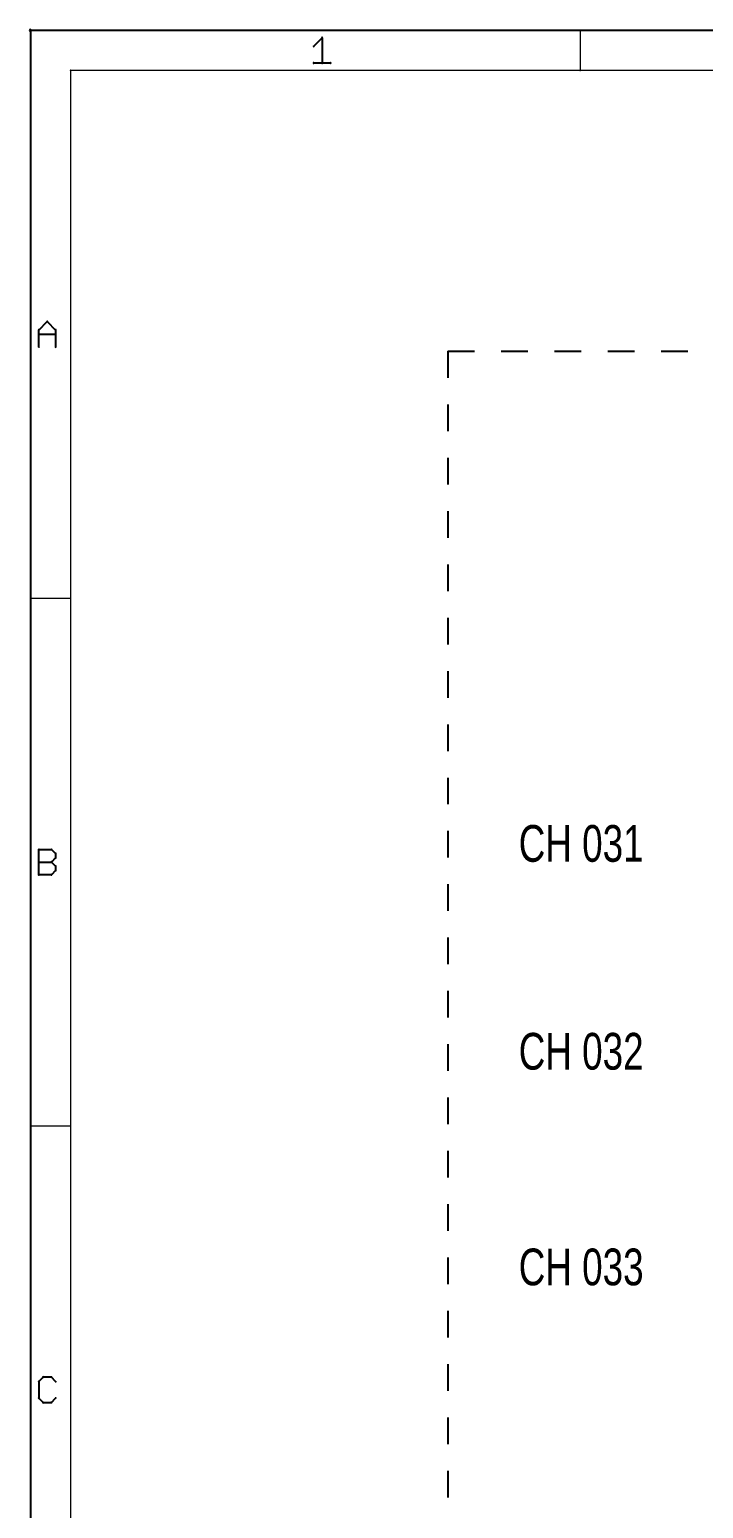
# Paper-space layout 'TEMPERATURE MODULE' of a CAD drawing. Header units: inches. Extents: x 0.5 to 16.2, y 0.3 to 10.6.
# Drawn here: x 0.55 to 3.08, y 5.01 to 10.55 of the extents above; entities that cross this region are included whole.
import ezdxf

# ---------------------------------------------------------------- set-up
doc = ezdxf.new("R2010")
doc.units = ezdxf.units.IN
doc.header["$MEASUREMENT"] = 0
doc.linetypes.add('DOT2', pattern=[0.025, 0, -0.025])
for name, color, linetype in [('97', 94, 'Continuous'), ('TEXT', 4, 'Continuous'), ('THIN_DASHED_NEON_GREEN', 3, 'DOT2')]:
    doc.layers.add(name, color=color, linetype=linetype)
doc.styles.add('SLDTEXTSTYLE2', font='TXT', dxfattribs={"width": 0.75})

psp = doc.layouts.new('TEMPERATURE MODULE')

# ---------------------------------------------------------------- linework, layer by layer
at = {"layer": '97', "lineweight": 25}
for p, q in [((0.55, 10.55), (0.55, 0.35)), ((16.15, 10.55), (0.55, 10.55)), ((1.6129, 10.4908), (1.6446, 10.5225)), ((1.6446, 10.5225), (1.6446, 10.4276)), ((1.6129, 10.4276), (1.6762, 10.4276)), ((0.5817, 9.4258), (0.6133, 9.4575)), ((0.6133, 9.4575), (0.6449, 9.4258)), ((0.5817, 9.3626), (0.5817, 9.4258)), ((0.5817, 9.41), (0.6449, 9.41)), ((0.6449, 9.4258), (0.6449, 9.3626)), ((0.5817, 7.3826), (0.5817, 7.4775)), ((0.5817, 7.4775), (0.6291, 7.4775)), ((0.6291, 7.4775), (0.6449, 7.4617)), ((0.6449, 7.4458), (0.6291, 7.43)), ((0.6449, 7.4617), (0.6449, 7.4458)), ((0.5817, 7.43), (0.6291, 7.43)), ((0.6291, 7.3826), (0.5817, 7.3826)), ((0.6291, 7.43), (0.6449, 7.4142)), ((0.6449, 7.3984), (0.6291, 7.3826)), ((0.6449, 7.4142), (0.6449, 7.3984)), ((0.5975, 5.4975), (0.5817, 5.4817)), ((0.6291, 5.4975), (0.5975, 5.4975)), ((0.6449, 5.4817), (0.6291, 5.4975)), ((0.5817, 5.4817), (0.5817, 5.4184)), ((0.5817, 5.4184), (0.5975, 5.4026)), ((0.5975, 5.4026), (0.6291, 5.4026)), ((0.6291, 5.4026), (0.6449, 5.4184))]:
    psp.add_line(p, q, dxfattribs=at)
at = {"layer": '97', "lineweight": 18}
for p, q in [((2.6125, 10.55), (2.6125, 10.4)), ((0.7, 10.4), (0.7, 0.5)), ((16, 10.4), (0.7, 10.4)), ((0.55, 8.42), (0.7, 8.42)), ((0.55, 6.44), (0.7, 6.44))]:
    psp.add_line(p, q, dxfattribs=at)
at = {"layer": '97', "lineweight": 25}
for start, end in [(0, 180), (90, 270)]:
    psp.add_arc((0.55, 10.55), 0.00295, start, end, dxfattribs=at)
at = {"layer": '97', "lineweight": 18}
for centre, radius, start, end in [((2.6125, 10.55), 0.000984, 0, 180), ((1.6129, 10.4908), 0.002, 134.9899, 314.9899), ((1.6446, 10.5225), 0.002, 0, 180), ((1.6446, 10.5225), 0.002, 315, 135), ((0.7, 10.4), 0.000984, 0, 180), ((0.7, 10.4), 0.000984, 90, 270), ((1.6129, 10.4276), 0.002, 90, 270), ((1.6446, 10.4276), 0.002, 180, 0), ((1.6762, 10.4276), 0.002, 270, 90), ((2.6125, 10.4), 0.000984, 180, 0), ((0.6133, 9.4575), 0.002, 45, 225), ((0.6133, 9.4575), 0.002, 315, 135), ((0.5817, 9.4258), 0.002, 0, 180), ((0.5817, 9.4258), 0.002, 134.9899, 314.9899), ((0.5817, 9.41), 0.002, 90, 270), ((0.6449, 9.4258), 0.002, 0, 180), ((0.6449, 9.4258), 0.002, 225, 45), ((0.6449, 9.41), 0.002, 270, 90), ((0.5817, 9.3626), 0.002, 180, 0), ((0.6449, 9.3626), 0.002, 180, 0), ((0.55, 8.42), 0.000984, 90, 270), ((0.7, 8.42), 0.000984, 270, 90), ((0.5817, 7.4775), 0.002, 0, 180), ((0.5817, 7.4775), 0.002, 90, 270), ((0.6291, 7.4775), 0.002, 44.9899, 224.9899), ((0.6291, 7.4775), 0.002, 270, 90), ((0.6449, 7.4617), 0.002, 0, 180), ((0.6449, 7.4458), 0.002, 180, 0), ((0.6449, 7.4617), 0.002, 224.9899, 44.9899), ((0.6449, 7.4458), 0.002, 315, 135), ((0.5817, 7.43), 0.002, 90, 270), ((0.5817, 7.3826), 0.002, 90, 270), ((0.5817, 7.3826), 0.002, 180, 0), ((0.6291, 7.43), 0.002, 45, 225), ((0.6291, 7.43), 0.002, 135, 315), ((0.6291, 7.3826), 0.002, 135.0101, 315.0101), ((0.6291, 7.43), 0.002, 270, 90), ((0.6291, 7.3826), 0.002, 270, 90), ((0.6449, 7.4142), 0.002, 0, 180), ((0.6449, 7.3984), 0.002, 180, 0), ((0.6449, 7.4142), 0.002, 224.9899, 44.9899), ((0.6449, 7.3984), 0.002, 315.0101, 135.0101), ((0.55, 6.44), 0.000984, 90, 270), ((0.7, 6.44), 0.000984, 270, 90), ((0.5975, 5.4975), 0.002, 90, 270), ((0.5975, 5.4975), 0.002, 315, 135), ((0.6291, 5.4975), 0.002, 44.9899, 224.9899), ((0.6291, 5.4975), 0.002, 270, 90), ((0.5817, 5.4817), 0.002, 0, 180), ((0.5817, 5.4817), 0.002, 135, 315), ((0.6449, 5.4817), 0.002, 224.9899, 44.9899), ((0.5817, 5.4184), 0.002, 45, 225), ((0.5817, 5.4184), 0.002, 180, 0), ((0.5975, 5.4026), 0.002, 90, 270), ((0.5975, 5.4026), 0.002, 225, 45), ((0.6291, 5.4026), 0.002, 135.0101, 315.0101), ((0.6291, 5.4026), 0.002, 270, 90), ((0.6449, 5.4184), 0.002, 315.0101, 135.0101)]:
    psp.add_arc(centre, radius, start, end, dxfattribs=at)
at = {"layer": 'THIN_DASHED_NEON_GREEN'}
for q in [(7.1396, 9.3465), (2.1164, 2.7324)]:
    psp.add_line((2.1164, 9.3465), q, dxfattribs=at)

# ---------------------------------------------------------------- texts
at = {"layer": 'TEXT', "char_height": 0.1378, "attachment_point": 1, "style": 'SLDTEXTSTYLE2'}
for s, insert in [('CH 031', (2.3821, 7.5688)), ('CH 032', (2.3821, 6.789)), ('CH 033', (2.3821, 5.98))]:
    psp.add_mtext(s, dxfattribs=dict(at, insert=insert))

doc.saveas('drawing.dxf')
